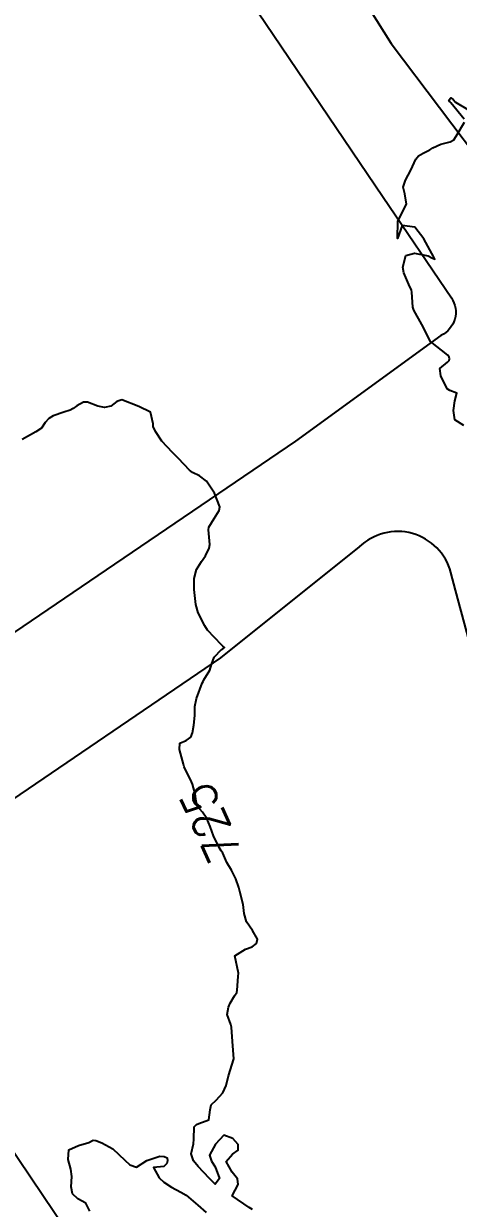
# Model space of a CAD drawing. Header units: metres. Extents: x 307586 to 320046, y 7427249 to 7434250.
# Drawn here: x 313505.6 to 313556.4, y 7432364.5 to 7432502.9 of the extents above; entities that cross this region are included whole.
import ezdxf
from ezdxf.enums import TextEntityAlignment as Align

# ---------------------------------------------------------------- set-up
doc = ezdxf.new("R2010")
doc.units = ezdxf.units.M
doc.header["$MEASUREMENT"] = 0
for name, color, linetype in [('Cotas', 45, 'Continuous'), ('Curvas de Nivel 1m', 11, 'Continuous'), ('Curvas de Nivel 5m', 15, 'Continuous'), ('Vias Primárias', 230, 'Continuous')]:
    doc.layers.add(name, color=color, linetype=linetype)
doc.styles.add('Style-STANDARD', font='STANDARD.shx')

msp = doc.modelspace()

# ---------------------------------------------------------------- linework, layer by layer
at = {"layer": 'Curvas de Nivel 1m', "elevation": 726, "flags": 128}
for points in [[(313557.07, 7432491.71), (313555.5, 7432493.61), (313555.41, 7432493.73), (313555.3, 7432493.94), (313555.51, 7432494.2), (313555.78, 7432494), (313556.07, 7432493.72), (313557.49, 7432492.85)], [(313557.05, 7432455.94), (313555.97, 7432456.63), (313555.82, 7432457.72), (313555.97, 7432458.82), (313556.22, 7432459.71), (313555.39, 7432460.02), (313555.1, 7432460.23), (313554.35, 7432461.74), (313554.25, 7432462.61), (313555.14, 7432463.35), (313555.32, 7432463.55), (313555.38, 7432463.73), (313555.33, 7432463.91), (313555.15, 7432464.15), (313553.16, 7432465.75), (313552.14, 7432467.76), (313551.21, 7432469.4), (313551.07, 7432469.77), (313550.96, 7432471.51), (313550.91, 7432471.77), (313550.61, 7432472.42), (313550.04, 7432473.79), (313549.9, 7432474.42), (313550.27, 7432475.79), (313551.29, 7432476.08), (313552.87, 7432475.75), (313553.28, 7432475.54), (313553.66, 7432475.37), (313553.47, 7432475.75), (313553.29, 7432476.04), (313552.36, 7432477.76), (313551.32, 7432479.12), (313549.83, 7432479.29), (313549.3, 7432477.8), (313549.33, 7432479.8), (313550.32, 7432481.79), (313550.16, 7432483), (313549.95, 7432483.79), (313550.21, 7432484.61), (313550.83, 7432485.78), (313551.42, 7432487.03), (313551.74, 7432487.44), (313552.3, 7432487.76), (313553.06, 7432488.12), (313553.43, 7432488.38), (313554.36, 7432488.81), (313555.44, 7432489.07), (313555.85, 7432489.32), (313556.15, 7432489.72), (313557.12, 7432491.36)]]:
    msp.add_lwpolyline(points, dxfattribs=at)
at = {"layer": 'Curvas de Nivel 5m', "elevation": 725, "flags": 128}
for points in [[(313532.36, 7432364.4), (313531.95, 7432364.64), (313529.96, 7432366.01), (313530.66, 7432367.32), (313530.58, 7432368), (313529.99, 7432368.76), (313529.26, 7432370.02), (313530.02, 7432370.87), (313530.69, 7432371.34), (313530.68, 7432372), (313530.04, 7432372.71), (313529, 7432373.08), (313528.03, 7432372.04), (313527.32, 7432370.75), (313527.56, 7432370.04), (313528, 7432369.37), (313528.49, 7432368.03), (313527.98, 7432367.37), (313527.28, 7432368.05), (313526, 7432369.44), (313525.45, 7432370.07), (313525.19, 7432370.9), (313525.45, 7432372.07), (313525.5, 7432372.61), (313525.53, 7432374.07), (313525.79, 7432374.33), (313526.07, 7432374.43), (313527.26, 7432374.86), (313527.39, 7432376.05), (313527.5, 7432376.63), (313528.09, 7432377.17), (313528.9, 7432378.03), (313529.26, 7432378.88), (313529.56, 7432380.02), (313530.15, 7432382.01), (313530, 7432384.01), (313529.9, 7432385.71), (313529.82, 7432386.02), (313529.38, 7432387.19), (313529.53, 7432388.02), (313529.75, 7432388.5), (313530.24, 7432389.34), (313530.5, 7432389.76), (313530.54, 7432390.01), (313530.67, 7432391.6), (313530.72, 7432392.01), (313530.3, 7432394.01), (313531.51, 7432394.8), (313532.31, 7432395.07), (313532.83, 7432395.47), (313532.94, 7432395.98), (313532.33, 7432396.99), (313531.65, 7432398), (313531.39, 7432398.97), (313531.26, 7432400), (313530.87, 7432401.52), (313530.74, 7432402.01), (313530.41, 7432403.01), (313529.89, 7432404.02), (313529.35, 7432404.94), (313528.87, 7432406.03), (313528.7, 7432406.29), (313528.45, 7432406.68), (313527.8, 7432408.05), (313527.39, 7432409.14), (313527.02, 7432410.05), (313526.5, 7432410.8), (313525.92, 7432411.48), (313525.76, 7432412.07), (313525.65, 7432412.95), (313525.33, 7432414.08), (313525.1, 7432414.63), (313524.56, 7432415.68), (313524.37, 7432416.09), (313524.27, 7432416.39), (313523.82, 7432418.1), (313523.85, 7432418.84), (313524.6, 7432419.16), (313525.14, 7432419.55), (313525.32, 7432420.08), (313525.5, 7432420.96), (313525.61, 7432422.08), (313525.6, 7432423.12), (313525.8, 7432424.07), (313526.48, 7432425.87), (313526.58, 7432426.06), (313526.68, 7432426.24), (313527.38, 7432427.37), (313527.57, 7432428.05), (313527.86, 7432428.9), (313528.73, 7432429.81), (313528.88, 7432429.89), (313529.07, 7432430.04), (313528.9, 7432430.2), (313528.74, 7432430.33), (313527.1, 7432432.06), (313526.76, 7432432.54), (313526.01, 7432434.07), (313525.74, 7432435.03), (313525.62, 7432436.08), (313525.54, 7432436.81), (313525.54, 7432438.08), (313525.8, 7432439.12), (313526.37, 7432440.07), (313526.86, 7432440.72), (313527.3, 7432441.62), (313527.35, 7432442.06), (313527.19, 7432443.77), (313527.23, 7432444.06), (313527.88, 7432445.08), (313528.47, 7432446.04), (313528.53, 7432446.44), (313527.92, 7432448.05), (313526.96, 7432449.45), (313526.14, 7432450.07), (313525.34, 7432450.45), (313524.98, 7432450.72), (313523.69, 7432452.1), (313523, 7432452.78), (313521.77, 7432454.12), (313521.03, 7432455.25), (313520.76, 7432455.85), (313520.75, 7432456.13), (313520.42, 7432457.5), (313519.06, 7432458.16), (313517.07, 7432458.93), (313516.49, 7432458.77), (313515.78, 7432458.2), (313515.06, 7432458.04), (313514.27, 7432458.22), (313513.07, 7432458.67), (313512.62, 7432458.68), (313511.82, 7432458.24), (313511.38, 7432457.93), (313511.06, 7432457.75), (313510.31, 7432457.51), (313509.05, 7432457.06), (313508.56, 7432456.77), (313508.14, 7432456.29), (313507.69, 7432455.64), (313507.03, 7432455.2), (313505.42, 7432454.32)], [(313513.34, 7432364.21), (313512.89, 7432365.16), (313511.96, 7432365.64), (313511.32, 7432366.24), (313511.16, 7432367.05), (313511.23, 7432368.24), (313511.11, 7432369.13), (313510.81, 7432370.24), (313510.89, 7432371.37), (313512.03, 7432371.86), (313513.24, 7432372.21), (313513.74, 7432372.5), (313514.04, 7432372.47), (313514.76, 7432372.19), (313516.03, 7432371.5), (313517.45, 7432370.17), (313518, 7432369.61), (313518.79, 7432369.36), (313520.01, 7432370.13), (313521.52, 7432370.62), (313522.02, 7432370.59), (313522.36, 7432370.45), (313522.4, 7432370.1), (313522.33, 7432369.78), (313522, 7432369.44), (313520.8, 7432369.32), (313521.45, 7432368.12), (313521.98, 7432367.61), (313522.88, 7432367.01), (313523.97, 7432366.44), (313524.58, 7432366.07), (313525.95, 7432364.93), (313526.94, 7432364.05)]]:
    msp.add_lwpolyline(points, dxfattribs=at)
at = {"layer": 'Vias Primárias'}
for points in [[(313528.74, 7432532.11), (313548.53, 7432500.54), (313559.83, 7432485.6, 0.035423), (313565, 7432478.39, 0.477109), (313572.69, 7432478.35), (313619.26, 7432508.93, 0.312102), (313622.21, 7432513.98), (313605.91, 7432537.1), (313587.72, 7432563.62), (313565.93, 7432595.62, 0.381997), (313559.5, 7432597.88), (313546.88, 7432582.46), (313528.43, 7432561.47), (313522.18, 7432552.54, 0.2147), (313519.82, 7432544.76)], [(313528.74, 7432532.11), (313548.53, 7432500.54), (313559.83, 7432485.6, 0.035423), (313565, 7432478.39, 0.477109), (313572.69, 7432478.35), (313619.26, 7432508.93, 0.312102), (313622.21, 7432513.98), (313605.91, 7432537.1), (313587.72, 7432563.62), (313565.93, 7432595.62, 0.381997), (313559.5, 7432597.88), (313546.88, 7432582.46), (313528.43, 7432561.47), (313522.18, 7432552.54, 0.2147), (313519.82, 7432544.76)], [(313506.66, 7432534.89), (313507.6, 7432535.59, -0.377991), (313511.91, 7432535.41), (313547.6, 7432482.63), (313555.58, 7432470.84, -0.462944), (313554.36, 7432466.47), (313537.39, 7432454.11), (313515.24, 7432439.08), (313502.56, 7432430.48), (313492.59, 7432423.19), (313486.12, 7432418.46), (313480.81, 7432414.58), (313479.44, 7432414.01, -0.317859), (313473.89, 7432415.28), (313468.69, 7432422.83), (313457.76, 7432438.59), (313444.39, 7432457.88, -0.409535), (313445.36, 7432463.52), (313471.32, 7432492.77), (313483.68, 7432506.7)], [(313506.66, 7432534.89), (313507.6, 7432535.59, -0.377991), (313511.91, 7432535.41), (313547.6, 7432482.63), (313555.58, 7432470.84, -0.462944), (313554.36, 7432466.47), (313537.39, 7432454.11), (313515.24, 7432439.08), (313502.56, 7432430.48), (313492.59, 7432423.19), (313486.12, 7432418.46), (313480.81, 7432414.58), (313479.44, 7432414.01, -0.317859), (313473.89, 7432415.28), (313468.69, 7432422.83), (313457.76, 7432438.59), (313444.39, 7432457.88, -0.409535), (313445.36, 7432463.52), (313471.32, 7432492.77), (313483.68, 7432506.7)], [(313490.67, 7432391.55), (313524.89, 7432340.73), (313527.86, 7432337.28, 0.55782), (313537.08, 7432335.79), (313570.7, 7432359.68, 0), (313572.53, 7432361.02, 0.282049), (313574.45, 7432365.7), (313570.52, 7432381.53), (313566.02, 7432399.68), (313558.33, 7432428.36), (313556.08, 7432436.74), (313555.53, 7432438.8, 0.570967), (313544.82, 7432441.77), (313528.59, 7432428.83), (313501.6, 7432410.45), (313490.16, 7432402.23, 0.512935), (313487.83, 7432395.76)], [(313490.67, 7432391.55), (313524.89, 7432340.73), (313527.86, 7432337.28, 0.55782), (313537.08, 7432335.79), (313570.7, 7432359.68, 0), (313572.53, 7432361.02, 0.282049), (313574.45, 7432365.7), (313570.52, 7432381.53), (313566.02, 7432399.68), (313558.33, 7432428.36), (313556.08, 7432436.74), (313555.53, 7432438.8, 0.570967), (313544.82, 7432441.77), (313528.59, 7432428.83), (313501.6, 7432410.45), (313490.16, 7432402.23, 0.512935), (313487.83, 7432395.76)]]:
    msp.add_lwpolyline(points, format="xyb", close=True, dxfattribs=at)

# ---------------------------------------------------------------- texts
at = {"layer": 'Cotas', "style": 'Style-STANDARD'}
msp.add_text('725', height=4, rotation=114.0945, dxfattribs=at).set_placement((313527.41, 7432409.54, 725), align=Align.MIDDLE_CENTER)

doc.saveas('drawing.dxf')
